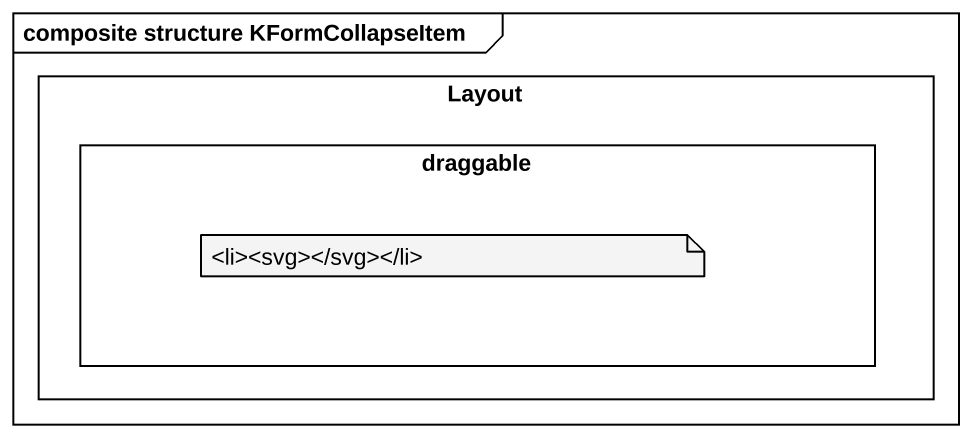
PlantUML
@startuml
mainframe composite structure KFormCollapseItem
rectangle Layout {
  rectangle draggable
}
note as N1
  <li><svg></svg></li>
end note
@enduml
